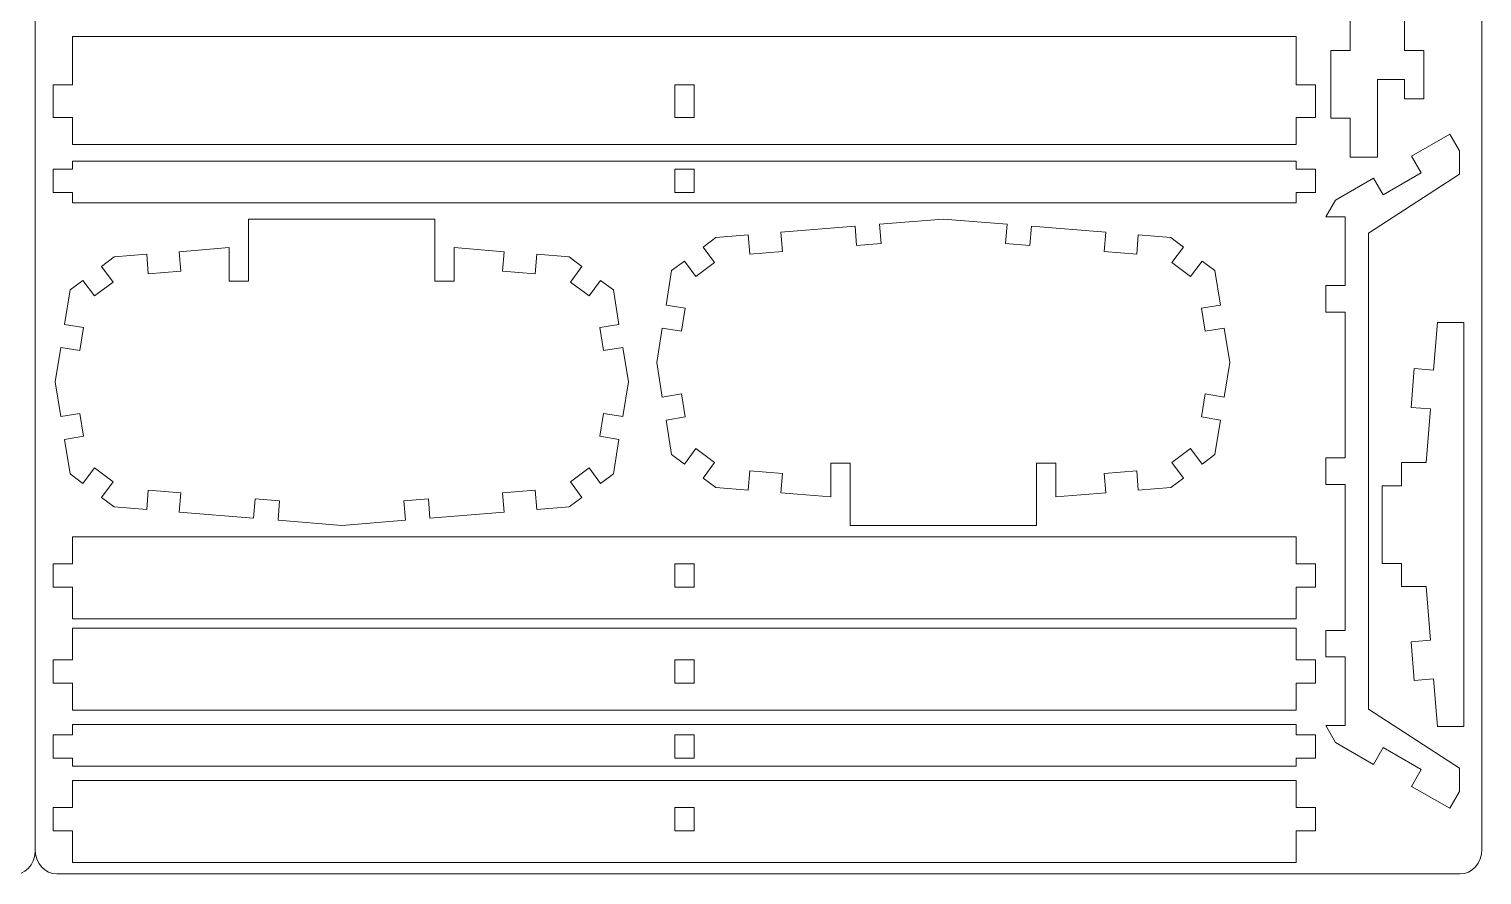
# Model space of a CAD drawing. Header units: centimetres. Extents: x -47.5 to 47.5, y -14.5 to 14.5.
# Drawn here: x 28.42 to 47.5, y -14.5 to -3.39 of the extents above; entities that cross this region are included whole.
import ezdxf

# ---------------------------------------------------------------- set-up
doc = ezdxf.new("R2010")
doc.units = ezdxf.units.CM
doc.header["$MEASUREMENT"] = 0
doc.layers.add('Camada 1', color=7, linetype='Continuous')

msp = doc.modelspace()

# ---------------------------------------------------------------- linework, layer by layer
at = {"layer": 'Camada 1', "color": 6, "lineweight": 9}
for points in [[(9.8, 14.5), (9.8, 14.5), (28.2, 14.5), (28.2, 14.5), (28.2, 14.5), (28.365, 14.5), (28.5, 14.365), (28.5, 14.2), (28.5, 14.2), (28.5, 14.2), (28.5, -14.2), (28.5, -14.2), (28.5, -14.2), (28.5, -14.365), (28.365, -14.5), (28.2, -14.5), (28.2, -14.5), (28.2, -14.5), (9.8, -14.5), (9.8, -14.5), (9.8, -14.5), (9.635, -14.5), (9.5, -14.365), (9.5, -14.2), (9.5, -14.2), (9.5, -14.2), (9.5, 14.2), (9.5, 14.2), (9.5, 14.2), (9.5, 14.365), (9.635, 14.5), (9.8, 14.5)], [(28.78719, 6.008), (28.78719, 6.008), (47.21281, 6.008), (47.21281, 6.008), (47.21281, 6.008), (47.37077, 6.008), (47.5, 5.86239), (47.5, 5.6844), (47.5, 5.6844), (47.5, 5.6844), (47.5, -14.16359), (47.5, -14.16359), (47.5, -14.16359), (47.5, -14.34157), (47.37077, -14.48719), (47.21281, -14.48719), (47.21281, -14.48719), (47.21281, -14.48719), (28.78719, -14.48719), (28.78719, -14.48719), (28.78719, -14.48719), (28.62923, -14.48719), (28.5, -14.34157), (28.5, -14.16359), (28.5, -14.16359), (28.5, -14.16359), (28.5, 5.6844), (28.5, 5.6844), (28.5, 5.6844), (28.5, 5.86239), (28.62923, 6.008), (28.78719, 6.008)]]:
    msp.add_open_spline(points, degree=3, knots=[0, 0, 0, 0, 0.11111111, 0.11111111, 0.11111111, 0.11111111, 0.22222222, 0.22222222, 0.22222222, 0.22222222, 0.33333333, 0.33333333, 0.33333333, 0.33333333, 0.44444444, 0.44444444, 0.44444444, 0.44444444, 0.55555556, 0.55555556, 0.55555556, 0.55555556, 0.66666667, 0.66666667, 0.66666667, 0.66666667, 0.77777778, 0.77777778, 0.77777778, 0.77777778, 1, 1, 1, 1], dxfattribs=at)
at = {"layer": 'Camada 1', "color": 250, "lineweight": 9}
for points, knots in [([(45.76968, -3.16004), (45.76968, -3.16004), (45.76968, -3.66998), (45.76968, -3.66998), (45.76968, -3.66998), (45.76968, -3.66998), (45.51471, -3.66998), (45.51471, -3.66998), (45.51471, -3.66998), (45.51471, -3.66998), (45.51471, -4.56238), (45.51471, -4.56238), (45.51471, -4.56238), (45.51471, -4.56238), (45.76968, -4.56238), (45.76968, -4.56238), (45.76968, -4.56238), (45.76968, -4.56238), (45.76968, -5.07232), (45.76968, -5.07232), (45.76968, -5.07232), (45.76968, -5.07232), (46.12664, -5.07232), (46.12664, -5.07232), (46.12664, -5.07232), (46.12664, -5.07232), (46.12664, -4.05244), (46.12664, -4.05244), (46.12664, -4.05244), (46.12664, -4.05244), (46.4836, -4.05244), (46.4836, -4.05244), (46.4836, -4.05244), (46.4836, -4.05244), (46.4836, -4.30741), (46.4836, -4.30741), (46.4836, -4.30741), (46.4836, -4.30741), (46.73857, -4.30741), (46.73857, -4.30741), (46.73857, -4.30741), (46.73857, -4.30741), (46.73857, -3.66998), (46.73857, -3.66998), (46.73857, -3.66998), (46.73857, -3.66998), (46.4836, -3.66998), (46.4836, -3.66998), (46.4836, -3.66998), (46.4836, -3.66998), (46.4836, -3.16004), (46.4836, -3.16004), (46.4836, -3.16004), (46.4836, -3.16004), (46.73857, -3.16004), (46.73857, -3.16004), (46.73857, -3.16004), (46.73857, -3.16004), (46.73857, -2.52261), (46.73857, -2.52261), (46.73857, -2.52261), (46.73857, -2.52261), (46.4836, -2.52261), (46.4836, -2.52261), (46.4836, -2.52261), (46.4836, -2.52261), (46.4836, -2.77758), (46.4836, -2.77758), (46.4836, -2.77758), (46.4836, -2.77758), (45.76968, -2.77758), (45.76968, -2.77758), (45.76968, -2.77758), (45.76968, -2.77758), (45.76968, -2.52261), (45.76968, -2.52261), (45.76968, -2.52261), (45.76968, -2.52261), (45.51471, -2.52261), (45.51471, -2.52261), (45.51471, -2.52261), (45.51471, -2.52261), (45.51471, -3.16004), (45.51471, -3.16004), (45.51471, -3.16004), (45.51471, -3.16004), (45.76968, -3.16004), (45.76968, -3.16004)], [0, 0, 0, 0, 0.04347826, 0.04347826, 0.04347826, 0.04347826, 0.08695652, 0.08695652, 0.08695652, 0.08695652, 0.13043478, 0.13043478, 0.13043478, 0.13043478, 0.17391304, 0.17391304, 0.17391304, 0.17391304, 0.2173913, 0.2173913, 0.2173913, 0.2173913, 0.26086957, 0.26086957, 0.26086957, 0.26086957, 0.30434783, 0.30434783, 0.30434783, 0.30434783, 0.34782609, 0.34782609, 0.34782609, 0.34782609, 0.39130435, 0.39130435, 0.39130435, 0.39130435, 0.43478261, 0.43478261, 0.43478261, 0.43478261, 0.47826087, 0.47826087, 0.47826087, 0.47826087, 0.52173913, 0.52173913, 0.52173913, 0.52173913, 0.56521739, 0.56521739, 0.56521739, 0.56521739, 0.60869565, 0.60869565, 0.60869565, 0.60869565, 0.65217391, 0.65217391, 0.65217391, 0.65217391, 0.69565217, 0.69565217, 0.69565217, 0.69565217, 0.73913043, 0.73913043, 0.73913043, 0.73913043, 0.7826087, 0.7826087, 0.7826087, 0.7826087, 0.82608696, 0.82608696, 0.82608696, 0.82608696, 0.86956522, 0.86956522, 0.86956522, 0.86956522, 0.91304348, 0.91304348, 0.91304348, 0.91304348, 1, 1, 1, 1]), ([(28.99288, -3.48755), (28.99288, -3.48755), (45.0604, -3.48755), (45.0604, -3.48755), (45.0604, -3.48755), (45.0604, -3.48755), (45.0604, -4.12433), (45.0604, -4.12433), (45.0604, -4.12433), (45.0604, -4.12433), (45.31538, -4.12433), (45.31538, -4.12433), (45.31538, -4.12433), (45.31538, -4.12433), (45.31538, -4.55258), (45.31538, -4.55258), (45.31538, -4.55258), (45.31538, -4.55258), (45.0604, -4.55258), (45.0604, -4.55258), (45.0604, -4.55258), (45.0604, -4.55258), (45.0604, -4.90738), (45.0604, -4.90738), (45.0604, -4.90738), (45.0604, -4.90738), (28.99288, -4.90738), (28.99288, -4.90738), (28.99288, -4.90738), (28.99288, -4.90738), (28.99288, -4.55258), (28.99288, -4.55258), (28.99288, -4.55258), (28.99288, -4.55258), (28.73791, -4.55258), (28.73791, -4.55258), (28.73791, -4.55258), (28.73791, -4.55258), (28.73791, -4.12433), (28.73791, -4.12433), (28.73791, -4.12433), (28.73791, -4.12433), (28.99288, -4.12433), (28.99288, -4.12433), (28.99288, -4.12433), (28.99288, -4.12433), (28.99288, -3.48755), (28.99288, -3.48755)], [0, 0, 0, 0, 0.07692308, 0.07692308, 0.07692308, 0.07692308, 0.15384615, 0.15384615, 0.15384615, 0.15384615, 0.23076923, 0.23076923, 0.23076923, 0.23076923, 0.30769231, 0.30769231, 0.30769231, 0.30769231, 0.38461538, 0.38461538, 0.38461538, 0.38461538, 0.46153846, 0.46153846, 0.46153846, 0.46153846, 0.53846154, 0.53846154, 0.53846154, 0.53846154, 0.61538462, 0.61538462, 0.61538462, 0.61538462, 0.69230769, 0.69230769, 0.69230769, 0.69230769, 0.76923077, 0.76923077, 0.76923077, 0.76923077, 0.84615385, 0.84615385, 0.84615385, 0.84615385, 1, 1, 1, 1]), ([(45.70422, -7.10628), (45.70422, -7.10628), (45.44926, -7.10628), (45.44926, -7.10628), (45.44926, -7.10628), (45.44926, -7.10628), (45.44926, -6.75776), (45.44926, -6.75776), (45.44926, -6.75776), (45.44926, -6.75776), (45.70422, -6.75776), (45.70422, -6.75776), (45.70422, -6.75776), (45.70422, -6.75776), (45.70422, -5.85672), (45.70422, -5.85672), (45.70422, -5.85672), (45.70422, -5.85672), (45.44926, -5.85672), (45.44926, -5.85672), (45.44926, -5.85672), (45.44926, -5.85672), (45.57674, -5.63591), (45.57674, -5.63591), (45.57674, -5.63591), (45.57674, -5.63591), (46.07667, -5.34728), (46.07667, -5.34728), (46.07667, -5.34728), (46.07667, -5.34728), (46.20416, -5.56809), (46.20416, -5.56809), (46.20416, -5.56809), (46.20416, -5.56809), (46.70408, -5.27945), (46.70408, -5.27945), (46.70408, -5.27945), (46.70408, -5.27945), (46.5766, -5.05864), (46.5766, -5.05864), (46.5766, -5.05864), (46.5766, -5.05864), (47.07653, -4.77001), (47.07653, -4.77001), (47.07653, -4.77001), (47.07653, -4.77001), (47.20402, -4.99082), (47.20402, -4.99082), (47.20402, -4.99082), (47.20402, -4.99082), (47.20402, -5.29678), (47.20402, -5.29678), (47.20402, -5.29678), (47.20402, -5.29678), (46.0102, -6.0702), (46.0102, -6.0702), (46.0102, -6.0702), (46.0102, -6.0702), (46.0102, -12.32473), (46.0102, -12.32473), (46.0102, -12.32473), (46.0102, -12.32473), (47.20402, -13.09815), (47.20402, -13.09815), (47.20402, -13.09815), (47.20402, -13.09815), (47.20402, -13.40412), (47.20402, -13.40412), (47.20402, -13.40412), (47.20402, -13.40412), (47.07653, -13.62493), (47.07653, -13.62493), (47.07653, -13.62493), (47.07653, -13.62493), (46.5766, -13.33629), (46.5766, -13.33629), (46.5766, -13.33629), (46.5766, -13.33629), (46.70408, -13.11549), (46.70408, -13.11549), (46.70408, -13.11549), (46.70408, -13.11549), (46.20416, -12.82685), (46.20416, -12.82685), (46.20416, -12.82685), (46.20416, -12.82685), (46.07667, -13.04766), (46.07667, -13.04766), (46.07667, -13.04766), (46.07667, -13.04766), (45.57674, -12.75902), (45.57674, -12.75902), (45.57674, -12.75902), (45.57674, -12.75902), (45.44926, -12.53822), (45.44926, -12.53822), (45.44926, -12.53822), (45.44926, -12.53822), (45.70422, -12.53822), (45.70422, -12.53822), (45.70422, -12.53822), (45.70422, -12.53822), (45.70422, -11.63718), (45.70422, -11.63718), (45.70422, -11.63718), (45.70422, -11.63718), (45.44926, -11.63718), (45.44926, -11.63718), (45.44926, -11.63718), (45.44926, -11.63718), (45.44926, -11.28865), (45.44926, -11.28865), (45.44926, -11.28865), (45.44926, -11.28865), (45.70422, -11.28865), (45.70422, -11.28865), (45.70422, -11.28865), (45.70422, -11.28865), (45.70422, -9.37174), (45.70422, -9.37174), (45.70422, -9.37174), (45.70422, -9.37174), (45.44926, -9.37174), (45.44926, -9.37174), (45.44926, -9.37174), (45.44926, -9.37174), (45.44926, -9.02321), (45.44926, -9.02321), (45.44926, -9.02321), (45.44926, -9.02321), (45.70422, -9.02321), (45.70422, -9.02321), (45.70422, -9.02321), (45.70422, -9.02321), (45.70422, -7.10628), (45.70422, -7.10628)], [0, 0, 0, 0, 0.02857143, 0.02857143, 0.02857143, 0.02857143, 0.05714286, 0.05714286, 0.05714286, 0.05714286, 0.08571429, 0.08571429, 0.08571429, 0.08571429, 0.11428571, 0.11428571, 0.11428571, 0.11428571, 0.14285714, 0.14285714, 0.14285714, 0.14285714, 0.17142857, 0.17142857, 0.17142857, 0.17142857, 0.2, 0.2, 0.2, 0.2, 0.22857143, 0.22857143, 0.22857143, 0.22857143, 0.25714286, 0.25714286, 0.25714286, 0.25714286, 0.28571429, 0.28571429, 0.28571429, 0.28571429, 0.31428571, 0.31428571, 0.31428571, 0.31428571, 0.34285714, 0.34285714, 0.34285714, 0.34285714, 0.37142857, 0.37142857, 0.37142857, 0.37142857, 0.4, 0.4, 0.4, 0.4, 0.42857143, 0.42857143, 0.42857143, 0.42857143, 0.45714286, 0.45714286, 0.45714286, 0.45714286, 0.48571429, 0.48571429, 0.48571429, 0.48571429, 0.51428571, 0.51428571, 0.51428571, 0.51428571, 0.54285714, 0.54285714, 0.54285714, 0.54285714, 0.57142857, 0.57142857, 0.57142857, 0.57142857, 0.6, 0.6, 0.6, 0.6, 0.62857143, 0.62857143, 0.62857143, 0.62857143, 0.65714286, 0.65714286, 0.65714286, 0.65714286, 0.68571429, 0.68571429, 0.68571429, 0.68571429, 0.71428571, 0.71428571, 0.71428571, 0.71428571, 0.74285714, 0.74285714, 0.74285714, 0.74285714, 0.77142857, 0.77142857, 0.77142857, 0.77142857, 0.8, 0.8, 0.8, 0.8, 0.82857143, 0.82857143, 0.82857143, 0.82857143, 0.85714286, 0.85714286, 0.85714286, 0.85714286, 0.88571429, 0.88571429, 0.88571429, 0.88571429, 0.91428571, 0.91428571, 0.91428571, 0.91428571, 0.94285714, 0.94285714, 0.94285714, 0.94285714, 1, 1, 1, 1]), ([(45.31537, -5.53568), (45.31537, -5.53568), (45.31537, -5.22971), (45.31537, -5.22971), (45.31537, -5.22971), (45.31537, -5.22971), (45.06039, -5.22971), (45.06039, -5.22971), (45.06039, -5.22971), (45.06039, -5.22971), (45.06039, -5.12365), (45.06039, -5.12365), (45.06039, -5.12365), (45.06039, -5.12365), (28.99287, -5.12365), (28.99287, -5.12365), (28.99287, -5.12365), (28.99287, -5.12365), (28.99287, -5.22971), (28.99287, -5.22971), (28.99287, -5.22971), (28.99287, -5.22971), (28.7379, -5.22971), (28.7379, -5.22971), (28.7379, -5.22971), (28.7379, -5.22971), (28.7379, -5.53568), (28.7379, -5.53568), (28.7379, -5.53568), (28.7379, -5.53568), (28.99287, -5.53568), (28.99287, -5.53568), (28.99287, -5.53568), (28.99287, -5.53568), (28.99287, -5.67129), (28.99287, -5.67129), (28.99287, -5.67129), (28.99287, -5.67129), (45.06039, -5.67129), (45.06039, -5.67129), (45.06039, -5.67129), (45.06039, -5.67129), (45.06039, -5.53568), (45.06039, -5.53568), (45.06039, -5.53568), (45.06039, -5.53568), (45.31537, -5.53568), (45.31537, -5.53568)], [0, 0, 0, 0, 0.07692308, 0.07692308, 0.07692308, 0.07692308, 0.15384615, 0.15384615, 0.15384615, 0.15384615, 0.23076923, 0.23076923, 0.23076923, 0.23076923, 0.30769231, 0.30769231, 0.30769231, 0.30769231, 0.38461538, 0.38461538, 0.38461538, 0.38461538, 0.46153846, 0.46153846, 0.46153846, 0.46153846, 0.53846154, 0.53846154, 0.53846154, 0.53846154, 0.61538462, 0.61538462, 0.61538462, 0.61538462, 0.69230769, 0.69230769, 0.69230769, 0.69230769, 0.76923077, 0.76923077, 0.76923077, 0.76923077, 0.84615385, 0.84615385, 0.84615385, 0.84615385, 1, 1, 1, 1]), ([(34.64016, -6.56805), (34.64016, -6.56805), (34.66081, -6.31392), (34.66081, -6.31392), (34.66081, -6.31392), (34.66081, -6.31392), (34.00547, -6.26065), (34.00547, -6.26065), (34.00547, -6.26065), (34.00547, -6.26065), (34.00547, -6.70138), (34.00547, -6.70138), (34.00547, -6.70138), (34.00547, -6.70138), (33.7505, -6.70138), (33.7505, -6.70138), (33.7505, -6.70138), (33.7505, -6.70138), (33.7505, -5.88547), (33.7505, -5.88547), (33.7505, -5.88547), (33.7505, -5.88547), (31.30277, -5.88547), (31.30277, -5.88547), (31.30277, -5.88547), (31.30277, -5.88547), (31.30277, -6.70138), (31.30277, -6.70138), (31.30277, -6.70138), (31.30277, -6.70138), (31.0478, -6.70138), (31.0478, -6.70138), (31.0478, -6.70138), (31.0478, -6.70138), (31.0478, -6.26065), (31.0478, -6.26065), (31.0478, -6.26065), (31.0478, -6.26065), (30.39245, -6.31392), (30.39245, -6.31392), (30.39245, -6.31392), (30.39245, -6.31392), (30.41311, -6.56805), (30.41311, -6.56805), (30.41311, -6.56805), (30.41311, -6.56805), (29.98627, -6.60276), (29.98627, -6.60276), (29.98627, -6.60276), (29.98627, -6.60276), (29.96561, -6.34862), (29.96561, -6.34862), (29.96561, -6.34862), (29.96561, -6.34862), (29.53878, -6.38332), (29.53878, -6.38332), (29.53878, -6.38332), (29.53878, -6.38332), (29.37134, -6.5085), (29.37134, -6.5085), (29.37134, -6.5085), (29.37134, -6.5085), (29.52402, -6.7127), (29.52402, -6.7127), (29.52402, -6.7127), (29.52402, -6.7127), (29.27898, -6.89592), (29.27898, -6.89592), (29.27898, -6.89592), (29.27898, -6.89592), (29.1263, -6.69172), (29.1263, -6.69172), (29.1263, -6.69172), (29.1263, -6.69172), (28.95886, -6.8169), (28.95886, -6.8169), (28.95886, -6.8169), (28.95886, -6.8169), (28.88531, -7.26993), (28.88531, -7.26993), (28.88531, -7.26993), (28.88531, -7.26993), (29.13698, -7.31079), (29.13698, -7.31079), (29.13698, -7.31079), (29.13698, -7.31079), (29.08796, -7.6128), (29.08796, -7.6128), (29.08796, -7.6128), (29.08796, -7.6128), (28.83628, -7.57194), (28.83628, -7.57194), (28.83628, -7.57194), (28.83628, -7.57194), (28.76273, -8.02495), (28.76273, -8.02495), (28.76273, -8.02495), (28.76273, -8.02495), (28.83628, -8.47797), (28.83628, -8.47797), (28.83628, -8.47797), (28.83628, -8.47797), (29.08796, -8.43711), (29.08796, -8.43711), (29.08796, -8.43711), (29.08796, -8.43711), (29.13698, -8.73912), (29.13698, -8.73912), (29.13698, -8.73912), (29.13698, -8.73912), (28.88531, -8.77998), (28.88531, -8.77998), (28.88531, -8.77998), (28.88531, -8.77998), (28.95886, -9.233), (28.95886, -9.233), (28.95886, -9.233), (28.95886, -9.233), (29.1263, -9.35818), (29.1263, -9.35818), (29.1263, -9.35818), (29.1263, -9.35818), (29.27898, -9.15398), (29.27898, -9.15398), (29.27898, -9.15398), (29.27898, -9.15398), (29.52402, -9.33719), (29.52402, -9.33719), (29.52402, -9.33719), (29.52402, -9.33719), (29.37134, -9.5414), (29.37134, -9.5414), (29.37134, -9.5414), (29.37134, -9.5414), (29.53878, -9.66659), (29.53878, -9.66659), (29.53878, -9.66659), (29.53878, -9.66659), (29.96561, -9.70128), (29.96561, -9.70128), (29.96561, -9.70128), (29.96561, -9.70128), (29.98627, -9.44715), (29.98627, -9.44715), (29.98627, -9.44715), (29.98627, -9.44715), (30.41311, -9.48185), (30.41311, -9.48185), (30.41311, -9.48185), (30.41311, -9.48185), (30.39245, -9.73599), (30.39245, -9.73599), (30.39245, -9.73599), (30.39245, -9.73599), (31.36801, -9.81528), (31.36801, -9.81528), (31.36801, -9.81528), (31.36801, -9.81528), (31.38866, -9.56115), (31.38866, -9.56115), (31.38866, -9.56115), (31.38866, -9.56115), (31.71073, -9.58733), (31.71073, -9.58733), (31.71073, -9.58733), (31.71073, -9.58733), (31.69007, -9.84146), (31.69007, -9.84146), (31.69007, -9.84146), (31.69007, -9.84146), (32.52664, -9.90947), (32.52664, -9.90947), (32.52664, -9.90947), (32.52664, -9.90947), (33.3632, -9.84146), (33.3632, -9.84146), (33.3632, -9.84146), (33.3632, -9.84146), (33.34255, -9.58733), (33.34255, -9.58733), (33.34255, -9.58733), (33.34255, -9.58733), (33.66461, -9.56115), (33.66461, -9.56115), (33.66461, -9.56115), (33.66461, -9.56115), (33.68527, -9.81528), (33.68527, -9.81528), (33.68527, -9.81528), (33.68527, -9.81528), (34.66081, -9.73599), (34.66081, -9.73599), (34.66081, -9.73599), (34.66081, -9.73599), (34.64016, -9.48185), (34.64016, -9.48185), (34.64016, -9.48185), (34.64016, -9.48185), (35.06699, -9.44715), (35.06699, -9.44715), (35.06699, -9.44715), (35.06699, -9.44715), (35.08765, -9.70128), (35.08765, -9.70128), (35.08765, -9.70128), (35.08765, -9.70128), (35.51449, -9.66659), (35.51449, -9.66659), (35.51449, -9.66659), (35.51449, -9.66659), (35.68193, -9.5414), (35.68193, -9.5414), (35.68193, -9.5414), (35.68193, -9.5414), (35.52925, -9.33719), (35.52925, -9.33719), (35.52925, -9.33719), (35.52925, -9.33719), (35.77429, -9.15398), (35.77429, -9.15398), (35.77429, -9.15398), (35.77429, -9.15398), (35.92698, -9.35818), (35.92698, -9.35818), (35.92698, -9.35818), (35.92698, -9.35818), (36.09441, -9.233), (36.09441, -9.233), (36.09441, -9.233), (36.09441, -9.233), (36.16796, -8.77998), (36.16796, -8.77998), (36.16796, -8.77998), (36.16796, -8.77998), (35.91628, -8.73912), (35.91628, -8.73912), (35.91628, -8.73912), (35.91628, -8.73912), (35.96532, -8.43711), (35.96532, -8.43711), (35.96532, -8.43711), (35.96532, -8.43711), (36.21699, -8.47797), (36.21699, -8.47797), (36.21699, -8.47797), (36.21699, -8.47797), (36.29055, -8.02495), (36.29055, -8.02495), (36.29055, -8.02495), (36.29055, -8.02495), (36.21699, -7.57194), (36.21699, -7.57194), (36.21699, -7.57194), (36.21699, -7.57194), (35.96532, -7.6128), (35.96532, -7.6128), (35.96532, -7.6128), (35.96532, -7.6128), (35.91628, -7.31079), (35.91628, -7.31079), (35.91628, -7.31079), (35.91628, -7.31079), (36.16796, -7.26993), (36.16796, -7.26993), (36.16796, -7.26993), (36.16796, -7.26993), (36.09441, -6.8169), (36.09441, -6.8169), (36.09441, -6.8169), (36.09441, -6.8169), (35.92698, -6.69172), (35.92698, -6.69172), (35.92698, -6.69172), (35.92698, -6.69172), (35.77429, -6.89592), (35.77429, -6.89592), (35.77429, -6.89592), (35.77429, -6.89592), (35.52925, -6.7127), (35.52925, -6.7127), (35.52925, -6.7127), (35.52925, -6.7127), (35.68193, -6.5085), (35.68193, -6.5085), (35.68193, -6.5085), (35.68193, -6.5085), (35.51449, -6.38332), (35.51449, -6.38332), (35.51449, -6.38332), (35.51449, -6.38332), (35.08765, -6.34862), (35.08765, -6.34862), (35.08765, -6.34862), (35.08765, -6.34862), (35.06699, -6.60276), (35.06699, -6.60276), (35.06699, -6.60276), (35.06699, -6.60276), (34.64016, -6.56805), (34.64016, -6.56805)], [0, 0, 0, 0, 0.01315789, 0.01315789, 0.01315789, 0.01315789, 0.02631579, 0.02631579, 0.02631579, 0.02631579, 0.03947368, 0.03947368, 0.03947368, 0.03947368, 0.05263158, 0.05263158, 0.05263158, 0.05263158, 0.06578947, 0.06578947, 0.06578947, 0.06578947, 0.07894737, 0.07894737, 0.07894737, 0.07894737, 0.09210526, 0.09210526, 0.09210526, 0.09210526, 0.10526316, 0.10526316, 0.10526316, 0.10526316, 0.11842105, 0.11842105, 0.11842105, 0.11842105, 0.13157895, 0.13157895, 0.13157895, 0.13157895, 0.14473684, 0.14473684, 0.14473684, 0.14473684, 0.15789474, 0.15789474, 0.15789474, 0.15789474, 0.17105263, 0.17105263, 0.17105263, 0.17105263, 0.18421053, 0.18421053, 0.18421053, 0.18421053, 0.19736842, 0.19736842, 0.19736842, 0.19736842, 0.21052632, 0.21052632, 0.21052632, 0.21052632, 0.22368421, 0.22368421, 0.22368421, 0.22368421, 0.23684211, 0.23684211, 0.23684211, 0.23684211, 0.25, 0.25, 0.25, 0.25, 0.26315789, 0.26315789, 0.26315789, 0.26315789, 0.27631579, 0.27631579, 0.27631579, 0.27631579, 0.28947368, 0.28947368, 0.28947368, 0.28947368, 0.30263158, 0.30263158, 0.30263158, 0.30263158, 0.31578947, 0.31578947, 0.31578947, 0.31578947, 0.32894737, 0.32894737, 0.32894737, 0.32894737, 0.34210526, 0.34210526, 0.34210526, 0.34210526, 0.35526316, 0.35526316, 0.35526316, 0.35526316, 0.36842105, 0.36842105, 0.36842105, 0.36842105, 0.38157895, 0.38157895, 0.38157895, 0.38157895, 0.39473684, 0.39473684, 0.39473684, 0.39473684, 0.40789474, 0.40789474, 0.40789474, 0.40789474, 0.42105263, 0.42105263, 0.42105263, 0.42105263, 0.43421053, 0.43421053, 0.43421053, 0.43421053, 0.44736842, 0.44736842, 0.44736842, 0.44736842, 0.46052632, 0.46052632, 0.46052632, 0.46052632, 0.47368421, 0.47368421, 0.47368421, 0.47368421, 0.48684211, 0.48684211, 0.48684211, 0.48684211, 0.5, 0.5, 0.5, 0.5, 0.51315789, 0.51315789, 0.51315789, 0.51315789, 0.52631579, 0.52631579, 0.52631579, 0.52631579, 0.53947368, 0.53947368, 0.53947368, 0.53947368, 0.55263158, 0.55263158, 0.55263158, 0.55263158, 0.56578947, 0.56578947, 0.56578947, 0.56578947, 0.57894737, 0.57894737, 0.57894737, 0.57894737, 0.59210526, 0.59210526, 0.59210526, 0.59210526, 0.60526316, 0.60526316, 0.60526316, 0.60526316, 0.61842105, 0.61842105, 0.61842105, 0.61842105, 0.63157895, 0.63157895, 0.63157895, 0.63157895, 0.64473684, 0.64473684, 0.64473684, 0.64473684, 0.65789474, 0.65789474, 0.65789474, 0.65789474, 0.67105263, 0.67105263, 0.67105263, 0.67105263, 0.68421053, 0.68421053, 0.68421053, 0.68421053, 0.69736842, 0.69736842, 0.69736842, 0.69736842, 0.71052632, 0.71052632, 0.71052632, 0.71052632, 0.72368421, 0.72368421, 0.72368421, 0.72368421, 0.73684211, 0.73684211, 0.73684211, 0.73684211, 0.75, 0.75, 0.75, 0.75, 0.76315789, 0.76315789, 0.76315789, 0.76315789, 0.77631579, 0.77631579, 0.77631579, 0.77631579, 0.78947368, 0.78947368, 0.78947368, 0.78947368, 0.80263158, 0.80263158, 0.80263158, 0.80263158, 0.81578947, 0.81578947, 0.81578947, 0.81578947, 0.82894737, 0.82894737, 0.82894737, 0.82894737, 0.84210526, 0.84210526, 0.84210526, 0.84210526, 0.85526316, 0.85526316, 0.85526316, 0.85526316, 0.86842105, 0.86842105, 0.86842105, 0.86842105, 0.88157895, 0.88157895, 0.88157895, 0.88157895, 0.89473684, 0.89473684, 0.89473684, 0.89473684, 0.90789474, 0.90789474, 0.90789474, 0.90789474, 0.92105263, 0.92105263, 0.92105263, 0.92105263, 0.93421053, 0.93421053, 0.93421053, 0.93421053, 0.94736842, 0.94736842, 0.94736842, 0.94736842, 0.96052632, 0.96052632, 0.96052632, 0.96052632, 0.97368421, 0.97368421, 0.97368421, 0.97368421, 1, 1, 1, 1]), ([(38.31312, -9.22688), (38.31312, -9.22688), (38.29247, -9.48101), (38.29247, -9.48101), (38.29247, -9.48101), (38.29247, -9.48101), (38.94781, -9.53428), (38.94781, -9.53428), (38.94781, -9.53428), (38.94781, -9.53428), (38.94781, -9.09356), (38.94781, -9.09356), (38.94781, -9.09356), (38.94781, -9.09356), (39.20278, -9.09356), (39.20278, -9.09356), (39.20278, -9.09356), (39.20278, -9.09356), (39.20278, -9.90947), (39.20278, -9.90947), (39.20278, -9.90947), (39.20278, -9.90947), (41.65051, -9.90947), (41.65051, -9.90947), (41.65051, -9.90947), (41.65051, -9.90947), (41.65051, -9.09356), (41.65051, -9.09356), (41.65051, -9.09356), (41.65051, -9.09356), (41.90548, -9.09356), (41.90548, -9.09356), (41.90548, -9.09356), (41.90548, -9.09356), (41.90548, -9.53428), (41.90548, -9.53428), (41.90548, -9.53428), (41.90548, -9.53428), (42.56083, -9.48101), (42.56083, -9.48101), (42.56083, -9.48101), (42.56083, -9.48101), (42.54017, -9.22688), (42.54017, -9.22688), (42.54017, -9.22688), (42.54017, -9.22688), (42.96701, -9.19218), (42.96701, -9.19218), (42.96701, -9.19218), (42.96701, -9.19218), (42.98767, -9.44632), (42.98767, -9.44632), (42.98767, -9.44632), (42.98767, -9.44632), (43.4145, -9.41162), (43.4145, -9.41162), (43.4145, -9.41162), (43.4145, -9.41162), (43.58194, -9.28643), (43.58194, -9.28643), (43.58194, -9.28643), (43.58194, -9.28643), (43.42926, -9.08223), (43.42926, -9.08223), (43.42926, -9.08223), (43.42926, -9.08223), (43.6743, -8.89901), (43.6743, -8.89901), (43.6743, -8.89901), (43.6743, -8.89901), (43.82698, -9.10322), (43.82698, -9.10322), (43.82698, -9.10322), (43.82698, -9.10322), (43.99442, -8.97803), (43.99442, -8.97803), (43.99442, -8.97803), (43.99442, -8.97803), (44.06797, -8.52501), (44.06797, -8.52501), (44.06797, -8.52501), (44.06797, -8.52501), (43.8163, -8.48415), (43.8163, -8.48415), (43.8163, -8.48415), (43.8163, -8.48415), (43.86532, -8.18214), (43.86532, -8.18214), (43.86532, -8.18214), (43.86532, -8.18214), (44.117, -8.223), (44.117, -8.223), (44.117, -8.223), (44.117, -8.223), (44.19055, -7.76999), (44.19055, -7.76999), (44.19055, -7.76999), (44.19055, -7.76999), (44.117, -7.31697), (44.117, -7.31697), (44.117, -7.31697), (44.117, -7.31697), (43.86532, -7.35783), (43.86532, -7.35783), (43.86532, -7.35783), (43.86532, -7.35783), (43.8163, -7.05582), (43.8163, -7.05582), (43.8163, -7.05582), (43.8163, -7.05582), (44.06797, -7.01495), (44.06797, -7.01495), (44.06797, -7.01495), (44.06797, -7.01495), (43.99442, -6.56194), (43.99442, -6.56194), (43.99442, -6.56194), (43.99442, -6.56194), (43.82698, -6.43675), (43.82698, -6.43675), (43.82698, -6.43675), (43.82698, -6.43675), (43.6743, -6.64096), (43.6743, -6.64096), (43.6743, -6.64096), (43.6743, -6.64096), (43.42926, -6.45773), (43.42926, -6.45773), (43.42926, -6.45773), (43.42926, -6.45773), (43.58194, -6.25353), (43.58194, -6.25353), (43.58194, -6.25353), (43.58194, -6.25353), (43.4145, -6.12835), (43.4145, -6.12835), (43.4145, -6.12835), (43.4145, -6.12835), (42.98767, -6.09366), (42.98767, -6.09366), (42.98767, -6.09366), (42.98767, -6.09366), (42.96701, -6.34779), (42.96701, -6.34779), (42.96701, -6.34779), (42.96701, -6.34779), (42.54017, -6.31309), (42.54017, -6.31309), (42.54017, -6.31309), (42.54017, -6.31309), (42.56083, -6.05895), (42.56083, -6.05895), (42.56083, -6.05895), (42.56083, -6.05895), (41.58527, -5.97965), (41.58527, -5.97965), (41.58527, -5.97965), (41.58527, -5.97965), (41.56462, -6.23378), (41.56462, -6.23378), (41.56462, -6.23378), (41.56462, -6.23378), (41.24255, -6.2076), (41.24255, -6.2076), (41.24255, -6.2076), (41.24255, -6.2076), (41.26321, -5.95347), (41.26321, -5.95347), (41.26321, -5.95347), (41.26321, -5.95347), (40.42664, -5.88547), (40.42664, -5.88547), (40.42664, -5.88547), (40.42664, -5.88547), (39.59008, -5.95347), (39.59008, -5.95347), (39.59008, -5.95347), (39.59008, -5.95347), (39.61073, -6.2076), (39.61073, -6.2076), (39.61073, -6.2076), (39.61073, -6.2076), (39.28867, -6.23378), (39.28867, -6.23378), (39.28867, -6.23378), (39.28867, -6.23378), (39.26801, -5.97965), (39.26801, -5.97965), (39.26801, -5.97965), (39.26801, -5.97965), (38.29247, -6.05895), (38.29247, -6.05895), (38.29247, -6.05895), (38.29247, -6.05895), (38.31312, -6.31309), (38.31312, -6.31309), (38.31312, -6.31309), (38.31312, -6.31309), (37.88629, -6.34779), (37.88629, -6.34779), (37.88629, -6.34779), (37.88629, -6.34779), (37.86563, -6.09366), (37.86563, -6.09366), (37.86563, -6.09366), (37.86563, -6.09366), (37.43879, -6.12835), (37.43879, -6.12835), (37.43879, -6.12835), (37.43879, -6.12835), (37.27135, -6.25353), (37.27135, -6.25353), (37.27135, -6.25353), (37.27135, -6.25353), (37.42403, -6.45773), (37.42403, -6.45773), (37.42403, -6.45773), (37.42403, -6.45773), (37.17899, -6.64096), (37.17899, -6.64096), (37.17899, -6.64096), (37.17899, -6.64096), (37.0263, -6.43675), (37.0263, -6.43675), (37.0263, -6.43675), (37.0263, -6.43675), (36.85887, -6.56194), (36.85887, -6.56194), (36.85887, -6.56194), (36.85887, -6.56194), (36.78532, -7.01495), (36.78532, -7.01495), (36.78532, -7.01495), (36.78532, -7.01495), (37.037, -7.05582), (37.037, -7.05582), (37.037, -7.05582), (37.037, -7.05582), (36.98796, -7.35783), (36.98796, -7.35783), (36.98796, -7.35783), (36.98796, -7.35783), (36.73629, -7.31697), (36.73629, -7.31697), (36.73629, -7.31697), (36.73629, -7.31697), (36.66273, -7.76999), (36.66273, -7.76999), (36.66273, -7.76999), (36.66273, -7.76999), (36.73629, -8.223), (36.73629, -8.223), (36.73629, -8.223), (36.73629, -8.223), (36.98796, -8.18214), (36.98796, -8.18214), (36.98796, -8.18214), (36.98796, -8.18214), (37.037, -8.48415), (37.037, -8.48415), (37.037, -8.48415), (37.037, -8.48415), (36.78532, -8.52501), (36.78532, -8.52501), (36.78532, -8.52501), (36.78532, -8.52501), (36.85887, -8.97803), (36.85887, -8.97803), (36.85887, -8.97803), (36.85887, -8.97803), (37.0263, -9.10322), (37.0263, -9.10322), (37.0263, -9.10322), (37.0263, -9.10322), (37.17899, -8.89901), (37.17899, -8.89901), (37.17899, -8.89901), (37.17899, -8.89901), (37.42403, -9.08223), (37.42403, -9.08223), (37.42403, -9.08223), (37.42403, -9.08223), (37.27135, -9.28643), (37.27135, -9.28643), (37.27135, -9.28643), (37.27135, -9.28643), (37.43879, -9.41162), (37.43879, -9.41162), (37.43879, -9.41162), (37.43879, -9.41162), (37.86563, -9.44632), (37.86563, -9.44632), (37.86563, -9.44632), (37.86563, -9.44632), (37.88629, -9.19218), (37.88629, -9.19218), (37.88629, -9.19218), (37.88629, -9.19218), (38.31312, -9.22688), (38.31312, -9.22688)], [0, 0, 0, 0, 0.01315789, 0.01315789, 0.01315789, 0.01315789, 0.02631579, 0.02631579, 0.02631579, 0.02631579, 0.03947368, 0.03947368, 0.03947368, 0.03947368, 0.05263158, 0.05263158, 0.05263158, 0.05263158, 0.06578947, 0.06578947, 0.06578947, 0.06578947, 0.07894737, 0.07894737, 0.07894737, 0.07894737, 0.09210526, 0.09210526, 0.09210526, 0.09210526, 0.10526316, 0.10526316, 0.10526316, 0.10526316, 0.11842105, 0.11842105, 0.11842105, 0.11842105, 0.13157895, 0.13157895, 0.13157895, 0.13157895, 0.14473684, 0.14473684, 0.14473684, 0.14473684, 0.15789474, 0.15789474, 0.15789474, 0.15789474, 0.17105263, 0.17105263, 0.17105263, 0.17105263, 0.18421053, 0.18421053, 0.18421053, 0.18421053, 0.19736842, 0.19736842, 0.19736842, 0.19736842, 0.21052632, 0.21052632, 0.21052632, 0.21052632, 0.22368421, 0.22368421, 0.22368421, 0.22368421, 0.23684211, 0.23684211, 0.23684211, 0.23684211, 0.25, 0.25, 0.25, 0.25, 0.26315789, 0.26315789, 0.26315789, 0.26315789, 0.27631579, 0.27631579, 0.27631579, 0.27631579, 0.28947368, 0.28947368, 0.28947368, 0.28947368, 0.30263158, 0.30263158, 0.30263158, 0.30263158, 0.31578947, 0.31578947, 0.31578947, 0.31578947, 0.32894737, 0.32894737, 0.32894737, 0.32894737, 0.34210526, 0.34210526, 0.34210526, 0.34210526, 0.35526316, 0.35526316, 0.35526316, 0.35526316, 0.36842105, 0.36842105, 0.36842105, 0.36842105, 0.38157895, 0.38157895, 0.38157895, 0.38157895, 0.39473684, 0.39473684, 0.39473684, 0.39473684, 0.40789474, 0.40789474, 0.40789474, 0.40789474, 0.42105263, 0.42105263, 0.42105263, 0.42105263, 0.43421053, 0.43421053, 0.43421053, 0.43421053, 0.44736842, 0.44736842, 0.44736842, 0.44736842, 0.46052632, 0.46052632, 0.46052632, 0.46052632, 0.47368421, 0.47368421, 0.47368421, 0.47368421, 0.48684211, 0.48684211, 0.48684211, 0.48684211, 0.5, 0.5, 0.5, 0.5, 0.51315789, 0.51315789, 0.51315789, 0.51315789, 0.52631579, 0.52631579, 0.52631579, 0.52631579, 0.53947368, 0.53947368, 0.53947368, 0.53947368, 0.55263158, 0.55263158, 0.55263158, 0.55263158, 0.56578947, 0.56578947, 0.56578947, 0.56578947, 0.57894737, 0.57894737, 0.57894737, 0.57894737, 0.59210526, 0.59210526, 0.59210526, 0.59210526, 0.60526316, 0.60526316, 0.60526316, 0.60526316, 0.61842105, 0.61842105, 0.61842105, 0.61842105, 0.63157895, 0.63157895, 0.63157895, 0.63157895, 0.64473684, 0.64473684, 0.64473684, 0.64473684, 0.65789474, 0.65789474, 0.65789474, 0.65789474, 0.67105263, 0.67105263, 0.67105263, 0.67105263, 0.68421053, 0.68421053, 0.68421053, 0.68421053, 0.69736842, 0.69736842, 0.69736842, 0.69736842, 0.71052632, 0.71052632, 0.71052632, 0.71052632, 0.72368421, 0.72368421, 0.72368421, 0.72368421, 0.73684211, 0.73684211, 0.73684211, 0.73684211, 0.75, 0.75, 0.75, 0.75, 0.76315789, 0.76315789, 0.76315789, 0.76315789, 0.77631579, 0.77631579, 0.77631579, 0.77631579, 0.78947368, 0.78947368, 0.78947368, 0.78947368, 0.80263158, 0.80263158, 0.80263158, 0.80263158, 0.81578947, 0.81578947, 0.81578947, 0.81578947, 0.82894737, 0.82894737, 0.82894737, 0.82894737, 0.84210526, 0.84210526, 0.84210526, 0.84210526, 0.85526316, 0.85526316, 0.85526316, 0.85526316, 0.86842105, 0.86842105, 0.86842105, 0.86842105, 0.88157895, 0.88157895, 0.88157895, 0.88157895, 0.89473684, 0.89473684, 0.89473684, 0.89473684, 0.90789474, 0.90789474, 0.90789474, 0.90789474, 0.92105263, 0.92105263, 0.92105263, 0.92105263, 0.93421053, 0.93421053, 0.93421053, 0.93421053, 0.94736842, 0.94736842, 0.94736842, 0.94736842, 0.96052632, 0.96052632, 0.96052632, 0.96052632, 0.97368421, 0.97368421, 0.97368421, 0.97368421, 1, 1, 1, 1]), ([(46.82397, -8.37898), (46.82397, -8.37898), (46.76686, -9.08156), (46.76686, -9.08156), (46.76686, -9.08156), (46.76686, -9.08156), (46.44451, -9.08156), (46.44451, -9.08156), (46.44451, -9.08156), (46.44451, -9.08156), (46.44451, -9.38752), (46.44451, -9.38752), (46.44451, -9.38752), (46.44451, -9.38752), (46.18955, -9.38752), (46.18955, -9.38752), (46.18955, -9.38752), (46.18955, -9.38752), (46.18955, -10.40742), (46.18955, -10.40742), (46.18955, -10.40742), (46.18955, -10.40742), (46.44451, -10.40742), (46.44451, -10.40742), (46.44451, -10.40742), (46.44451, -10.40742), (46.44451, -10.71338), (46.44451, -10.71338), (46.44451, -10.71338), (46.44451, -10.71338), (46.76686, -10.71338), (46.76686, -10.71338), (46.76686, -10.71338), (46.76686, -10.71338), (46.82397, -11.41595), (46.82397, -11.41595), (46.82397, -11.41595), (46.82397, -11.41595), (46.56984, -11.4366), (46.56984, -11.4366), (46.56984, -11.4366), (46.56984, -11.4366), (46.61115, -11.94487), (46.61115, -11.94487), (46.61115, -11.94487), (46.61115, -11.94487), (46.86529, -11.92421), (46.86529, -11.92421), (46.86529, -11.92421), (46.86529, -11.92421), (46.9161, -12.54917), (46.9161, -12.54917), (46.9161, -12.54917), (46.9161, -12.54917), (47.26372, -12.54917), (47.26372, -12.54917), (47.26372, -12.54917), (47.26372, -12.54917), (47.26372, -7.24577), (47.26372, -7.24577), (47.26372, -7.24577), (47.26372, -7.24577), (46.9161, -7.24577), (46.9161, -7.24577), (46.9161, -7.24577), (46.9161, -7.24577), (46.86529, -7.87073), (46.86529, -7.87073), (46.86529, -7.87073), (46.86529, -7.87073), (46.61115, -7.85007), (46.61115, -7.85007), (46.61115, -7.85007), (46.61115, -7.85007), (46.56984, -8.35833), (46.56984, -8.35833), (46.56984, -8.35833), (46.56984, -8.35833), (46.82397, -8.37898), (46.82397, -8.37898)], [0, 0, 0, 0, 0.04761905, 0.04761905, 0.04761905, 0.04761905, 0.0952381, 0.0952381, 0.0952381, 0.0952381, 0.14285714, 0.14285714, 0.14285714, 0.14285714, 0.19047619, 0.19047619, 0.19047619, 0.19047619, 0.23809524, 0.23809524, 0.23809524, 0.23809524, 0.28571429, 0.28571429, 0.28571429, 0.28571429, 0.33333333, 0.33333333, 0.33333333, 0.33333333, 0.38095238, 0.38095238, 0.38095238, 0.38095238, 0.42857143, 0.42857143, 0.42857143, 0.42857143, 0.47619048, 0.47619048, 0.47619048, 0.47619048, 0.52380952, 0.52380952, 0.52380952, 0.52380952, 0.57142857, 0.57142857, 0.57142857, 0.57142857, 0.61904762, 0.61904762, 0.61904762, 0.61904762, 0.66666667, 0.66666667, 0.66666667, 0.66666667, 0.71428571, 0.71428571, 0.71428571, 0.71428571, 0.76190476, 0.76190476, 0.76190476, 0.76190476, 0.80952381, 0.80952381, 0.80952381, 0.80952381, 0.85714286, 0.85714286, 0.85714286, 0.85714286, 0.9047619, 0.9047619, 0.9047619, 0.9047619, 1, 1, 1, 1]), ([(28.99288, -10.41369), (28.99288, -10.41369), (28.99288, -10.05773), (28.99288, -10.05773), (28.99288, -10.05773), (28.99288, -10.05773), (45.06039, -10.05773), (45.06039, -10.05773), (45.06039, -10.05773), (45.06039, -10.05773), (45.06039, -10.41369), (45.06039, -10.41369), (45.06039, -10.41369), (45.06039, -10.41369), (45.31537, -10.41369), (45.31537, -10.41369), (45.31537, -10.41369), (45.31537, -10.41369), (45.31537, -10.71966), (45.31537, -10.71966), (45.31537, -10.71966), (45.31537, -10.71966), (45.06039, -10.71966), (45.06039, -10.71966), (45.06039, -10.71966), (45.06039, -10.71966), (45.06039, -11.1372), (45.06039, -11.1372), (45.06039, -11.1372), (45.06039, -11.1372), (28.99288, -11.1372), (28.99288, -11.1372), (28.99288, -11.1372), (28.99288, -11.1372), (28.99288, -10.71966), (28.99288, -10.71966), (28.99288, -10.71966), (28.99288, -10.71966), (28.73791, -10.71966), (28.73791, -10.71966), (28.73791, -10.71966), (28.73791, -10.71966), (28.73791, -10.41369), (28.73791, -10.41369), (28.73791, -10.41369), (28.73791, -10.41369), (28.99288, -10.41369), (28.99288, -10.41369)], [0, 0, 0, 0, 0.07692308, 0.07692308, 0.07692308, 0.07692308, 0.15384615, 0.15384615, 0.15384615, 0.15384615, 0.23076923, 0.23076923, 0.23076923, 0.23076923, 0.30769231, 0.30769231, 0.30769231, 0.30769231, 0.38461538, 0.38461538, 0.38461538, 0.38461538, 0.46153846, 0.46153846, 0.46153846, 0.46153846, 0.53846154, 0.53846154, 0.53846154, 0.53846154, 0.61538462, 0.61538462, 0.61538462, 0.61538462, 0.69230769, 0.69230769, 0.69230769, 0.69230769, 0.76923077, 0.76923077, 0.76923077, 0.76923077, 0.84615385, 0.84615385, 0.84615385, 0.84615385, 1, 1, 1, 1]), ([(28.99287, -11.98124), (28.99287, -11.98124), (28.99287, -12.3372), (28.99287, -12.3372), (28.99287, -12.3372), (28.99287, -12.3372), (45.06039, -12.3372), (45.06039, -12.3372), (45.06039, -12.3372), (45.06039, -12.3372), (45.06039, -11.98124), (45.06039, -11.98124), (45.06039, -11.98124), (45.06039, -11.98124), (45.31537, -11.98124), (45.31537, -11.98124), (45.31537, -11.98124), (45.31537, -11.98124), (45.31537, -11.67527), (45.31537, -11.67527), (45.31537, -11.67527), (45.31537, -11.67527), (45.06039, -11.67527), (45.06039, -11.67527), (45.06039, -11.67527), (45.06039, -11.67527), (45.06039, -11.25773), (45.06039, -11.25773), (45.06039, -11.25773), (45.06039, -11.25773), (28.99287, -11.25773), (28.99287, -11.25773), (28.99287, -11.25773), (28.99287, -11.25773), (28.99287, -11.67527), (28.99287, -11.67527), (28.99287, -11.67527), (28.99287, -11.67527), (28.7379, -11.67527), (28.7379, -11.67527), (28.7379, -11.67527), (28.7379, -11.67527), (28.7379, -11.98124), (28.7379, -11.98124), (28.7379, -11.98124), (28.7379, -11.98124), (28.99287, -11.98124), (28.99287, -11.98124)], [0, 0, 0, 0, 0.07692308, 0.07692308, 0.07692308, 0.07692308, 0.15384615, 0.15384615, 0.15384615, 0.15384615, 0.23076923, 0.23076923, 0.23076923, 0.23076923, 0.30769231, 0.30769231, 0.30769231, 0.30769231, 0.38461538, 0.38461538, 0.38461538, 0.38461538, 0.46153846, 0.46153846, 0.46153846, 0.46153846, 0.53846154, 0.53846154, 0.53846154, 0.53846154, 0.61538462, 0.61538462, 0.61538462, 0.61538462, 0.69230769, 0.69230769, 0.69230769, 0.69230769, 0.76923077, 0.76923077, 0.76923077, 0.76923077, 0.84615385, 0.84615385, 0.84615385, 0.84615385, 1, 1, 1, 1]), ([(28.73791, -12.96523), (28.73791, -12.96523), (28.73791, -12.65927), (28.73791, -12.65927), (28.73791, -12.65927), (28.73791, -12.65927), (28.99288, -12.65927), (28.99288, -12.65927), (28.99288, -12.65927), (28.99288, -12.65927), (28.99288, -12.52365), (28.99288, -12.52365), (28.99288, -12.52365), (28.99288, -12.52365), (45.0604, -12.52365), (45.0604, -12.52365), (45.0604, -12.52365), (45.0604, -12.52365), (45.0604, -12.65927), (45.0604, -12.65927), (45.0604, -12.65927), (45.0604, -12.65927), (45.31537, -12.65927), (45.31537, -12.65927), (45.31537, -12.65927), (45.31537, -12.65927), (45.31537, -12.96523), (45.31537, -12.96523), (45.31537, -12.96523), (45.31537, -12.96523), (45.0604, -12.96523), (45.0604, -12.96523), (45.0604, -12.96523), (45.0604, -12.96523), (45.0604, -13.07129), (45.0604, -13.07129), (45.0604, -13.07129), (45.0604, -13.07129), (28.99288, -13.07129), (28.99288, -13.07129), (28.99288, -13.07129), (28.99288, -13.07129), (28.99288, -12.96523), (28.99288, -12.96523), (28.99288, -12.96523), (28.99288, -12.96523), (28.73791, -12.96523), (28.73791, -12.96523)], [0, 0, 0, 0, 0.07692308, 0.07692308, 0.07692308, 0.07692308, 0.15384615, 0.15384615, 0.15384615, 0.15384615, 0.23076923, 0.23076923, 0.23076923, 0.23076923, 0.30769231, 0.30769231, 0.30769231, 0.30769231, 0.38461538, 0.38461538, 0.38461538, 0.38461538, 0.46153846, 0.46153846, 0.46153846, 0.46153846, 0.53846154, 0.53846154, 0.53846154, 0.53846154, 0.61538462, 0.61538462, 0.61538462, 0.61538462, 0.69230769, 0.69230769, 0.69230769, 0.69230769, 0.76923077, 0.76923077, 0.76923077, 0.76923077, 0.84615385, 0.84615385, 0.84615385, 0.84615385, 1, 1, 1, 1]), ([(28.99287, -14.3372), (28.99287, -14.3372), (45.06039, -14.3372), (45.06039, -14.3372), (45.06039, -14.3372), (45.06039, -14.3372), (45.06039, -13.91965), (45.06039, -13.91965), (45.06039, -13.91965), (45.06039, -13.91965), (45.31537, -13.91965), (45.31537, -13.91965), (45.31537, -13.91965), (45.31537, -13.91965), (45.31537, -13.61369), (45.31537, -13.61369), (45.31537, -13.61369), (45.31537, -13.61369), (45.06039, -13.61369), (45.06039, -13.61369), (45.06039, -13.61369), (45.06039, -13.61369), (45.06039, -13.25773), (45.06039, -13.25773), (45.06039, -13.25773), (45.06039, -13.25773), (28.99287, -13.25773), (28.99287, -13.25773), (28.99287, -13.25773), (28.99287, -13.25773), (28.99287, -13.61369), (28.99287, -13.61369), (28.99287, -13.61369), (28.99287, -13.61369), (28.7379, -13.61369), (28.7379, -13.61369), (28.7379, -13.61369), (28.7379, -13.61369), (28.7379, -13.91965), (28.7379, -13.91965), (28.7379, -13.91965), (28.7379, -13.91965), (28.99287, -13.91965), (28.99287, -13.91965), (28.99287, -13.91965), (28.99287, -13.91965), (28.99287, -14.3372), (28.99287, -14.3372)], [0, 0, 0, 0, 0.07692308, 0.07692308, 0.07692308, 0.07692308, 0.15384615, 0.15384615, 0.15384615, 0.15384615, 0.23076923, 0.23076923, 0.23076923, 0.23076923, 0.30769231, 0.30769231, 0.30769231, 0.30769231, 0.38461538, 0.38461538, 0.38461538, 0.38461538, 0.46153846, 0.46153846, 0.46153846, 0.46153846, 0.53846154, 0.53846154, 0.53846154, 0.53846154, 0.61538462, 0.61538462, 0.61538462, 0.61538462, 0.69230769, 0.69230769, 0.69230769, 0.69230769, 0.76923077, 0.76923077, 0.76923077, 0.76923077, 0.84615385, 0.84615385, 0.84615385, 0.84615385, 1, 1, 1, 1])]:
    msp.add_open_spline(points, degree=3, knots=knots, dxfattribs=at)
at = {"layer": 'Camada 1', "color": 114, "lineweight": 9}
for points in [[(37.15413, -4.55258), (37.15413, -4.55258), (36.89916, -4.55258), (36.89916, -4.55258), (36.89916, -4.55258), (36.89916, -4.55258), (36.89916, -4.12433), (36.89916, -4.12433), (36.89916, -4.12433), (36.89916, -4.12433), (37.15413, -4.12433), (37.15413, -4.12433), (37.15413, -4.12433), (37.15413, -4.12433), (37.15413, -4.55258), (37.15413, -4.55258)], [(36.89915, -5.53568), (36.89915, -5.53568), (37.15411, -5.53568), (37.15411, -5.53568), (37.15411, -5.53568), (37.15411, -5.53568), (37.15411, -5.22971), (37.15411, -5.22971), (37.15411, -5.22971), (37.15411, -5.22971), (36.89915, -5.22971), (36.89915, -5.22971), (36.89915, -5.22971), (36.89915, -5.22971), (36.89915, -5.53568), (36.89915, -5.53568)], [(37.15412, -10.41369), (37.15412, -10.41369), (36.89915, -10.41369), (36.89915, -10.41369), (36.89915, -10.41369), (36.89915, -10.41369), (36.89915, -10.71966), (36.89915, -10.71966), (36.89915, -10.71966), (36.89915, -10.71966), (37.15412, -10.71966), (37.15412, -10.71966), (37.15412, -10.71966), (37.15412, -10.71966), (37.15412, -10.41369), (37.15412, -10.41369)], [(37.15411, -11.98124), (37.15411, -11.98124), (36.89914, -11.98124), (36.89914, -11.98124), (36.89914, -11.98124), (36.89914, -11.98124), (36.89914, -11.67527), (36.89914, -11.67527), (36.89914, -11.67527), (36.89914, -11.67527), (37.15411, -11.67527), (37.15411, -11.67527), (37.15411, -11.67527), (37.15411, -11.67527), (37.15411, -11.98124), (37.15411, -11.98124)], [(37.15413, -12.96523), (37.15413, -12.96523), (36.89916, -12.96523), (36.89916, -12.96523), (36.89916, -12.96523), (36.89916, -12.96523), (36.89916, -12.65927), (36.89916, -12.65927), (36.89916, -12.65927), (36.89916, -12.65927), (37.15413, -12.65927), (37.15413, -12.65927), (37.15413, -12.65927), (37.15413, -12.65927), (37.15413, -12.96523), (37.15413, -12.96523)], [(36.89914, -13.61369), (36.89914, -13.61369), (36.89914, -13.91965), (36.89914, -13.91965), (36.89914, -13.91965), (36.89914, -13.91965), (37.15411, -13.91965), (37.15411, -13.91965), (37.15411, -13.91965), (37.15411, -13.91965), (37.15411, -13.61369), (37.15411, -13.61369), (37.15411, -13.61369), (37.15411, -13.61369), (36.89914, -13.61369), (36.89914, -13.61369)]]:
    msp.add_open_spline(points, degree=3, knots=[0, 0, 0, 0, 0.2, 0.2, 0.2, 0.2, 0.4, 0.4, 0.4, 0.4, 0.6, 0.6, 0.6, 0.6, 1, 1, 1, 1], dxfattribs=at)

doc.saveas('drawing.dxf')
